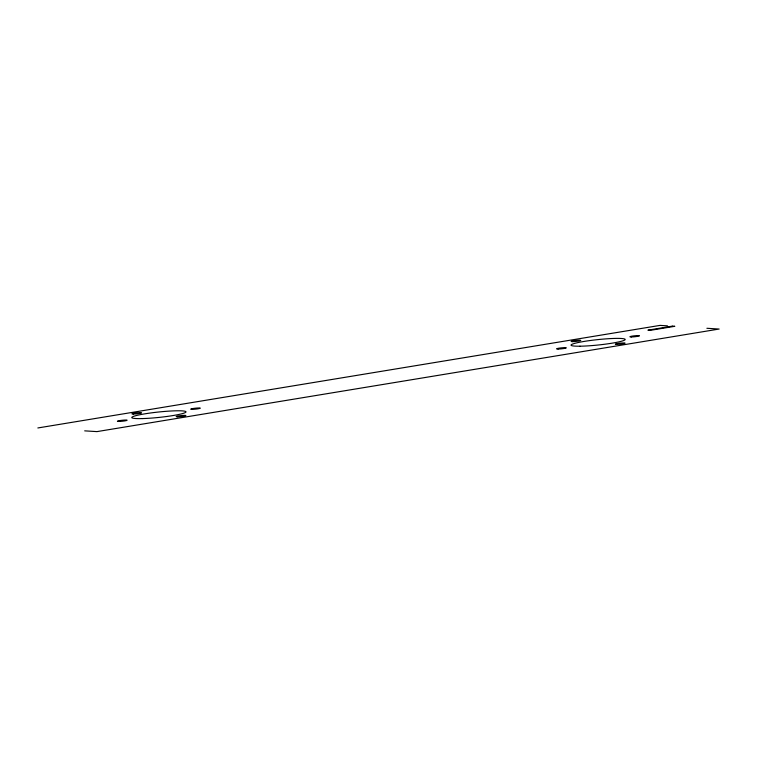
<?xml version="1.0" encoding="UTF-8"?>
<svg xmlns="http://www.w3.org/2000/svg" width="757" height="757" viewBox="0 0 757 757"><rect width="100%" height="100%" fill="white"/><g stroke="black" fill="none" stroke-linecap="round" stroke-linejoin="round"><path stroke-width="1.14" d="M37.85 427.96L660.047 325.387L667.437 325.841M706.887 328.283L719.15 329.04L96.953 431.613L84.689 430.856M672.311 326.144L647.907 330.166L650.424 330.326L674.818 326.305L672.311 326.144M579.966 346.204A27.243 2.706 -6 0 0 624.61 340.101A27.243 2.706 -6 0 0 589.722 340.584A27.243 2.706 -6 0 0 579.966 346.204M558.146 349.034A4.873 0.483 -6 0 0 566.208 347.955A4.873 0.483 -6 0 0 560.142 348.002A4.873 0.483 -6 0 0 558.146 349.034M572.576 341.625A4.873 0.483 -6 0 0 580.647 340.555A4.873 0.483 -6 0 0 574.582 340.603A4.873 0.483 -6 0 0 572.576 341.625M616.908 344.369A4.873 0.483 -6 0 0 624.97 343.29A4.873 0.483 -6 0 0 618.914 343.337A4.873 0.483 -6 0 0 616.908 344.369M631.338 336.96A4.873 0.483 -6 0 0 639.41 335.89A4.873 0.483 -6 0 0 633.344 335.938A4.873 0.483 -6 0 0 631.338 336.96M142.184 418.583A27.243 2.706 -6 0 0 185.73 412.291A27.243 2.706 -6 0 0 148.788 413.227A27.243 2.706 -6 0 0 142.184 418.583M133.383 414.032A4.873 0.483 -6 0 0 141.445 412.962A4.873 0.483 -6 0 0 135.38 413.01A4.873 0.483 -6 0 0 133.383 414.032M118.944 421.441A4.873 0.483 -6 0 0 127.015 420.362A4.873 0.483 -6 0 0 120.95 420.409A4.873 0.483 -6 0 0 118.944 421.441M177.706 416.776A4.873 0.483 -6 0 0 185.777 415.697A4.873 0.483 -6 0 0 179.712 415.744A4.873 0.483 -6 0 0 177.706 416.776M192.146 409.367A4.873 0.483 -6 0 0 200.208 408.297A4.873 0.483 -6 0 0 194.152 408.345A4.873 0.483 -6 0 0 192.146 409.367"/></g></svg>
